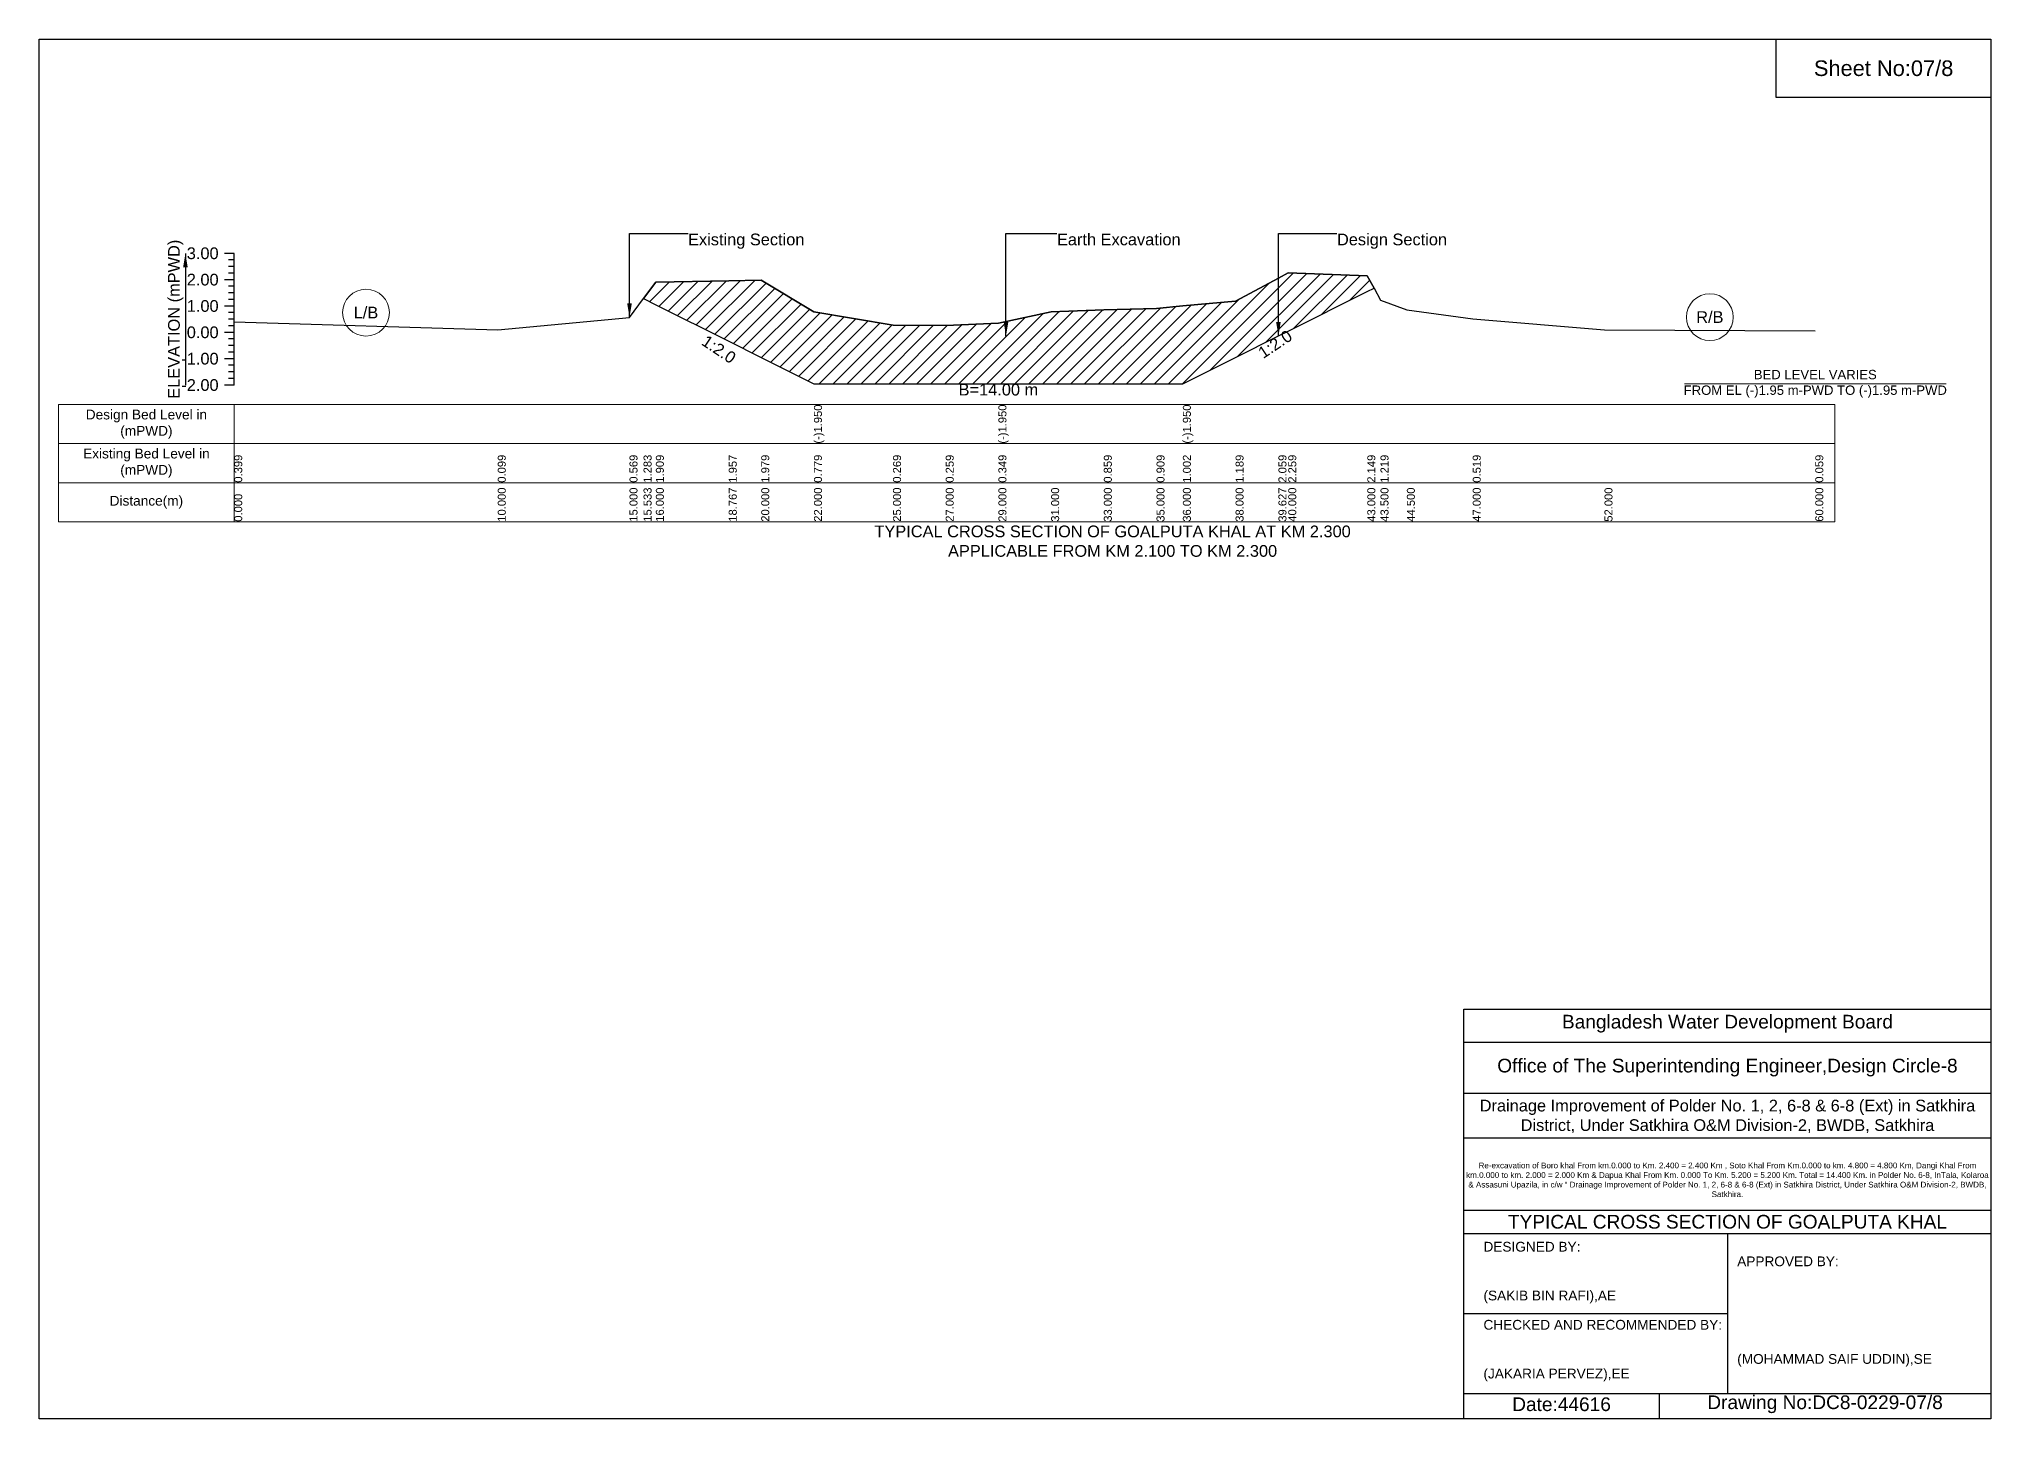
# Model space of a CAD drawing. Header units: inches. Extents: x 91000 to 278000, y -5656 to 20000.
# Drawn here: x 160000 to 168000, y -5656 to 0 of the extents above; entities that cross this region are included whole.
import ezdxf

# ---------------------------------------------------------------- set-up
doc = ezdxf.new("R2010")
doc.units = ezdxf.units.IN
doc.header["$LTSCALE"] = 7
doc.header["$MEASUREMENT"] = 0
for name, color, linetype, lineweight in [('Cross section Data Border', 7, 'Continuous', 9), ('Cross Section Labels', 7, 'Continuous', 9), ('Existing_Bed_Level for Xsection', 7, 'Continuous', 25)]:
    doc.layers.add(name, color=color, linetype=linetype, lineweight=lineweight)
doc.styles.get("Standard").update_dxf_attribs({"font": 'arial.ttf'})
doc.dimstyles.get("Standard").update_dxf_attribs({"dimtxt": 0.18, "dimasz": 0.18, "dimexe": 0.18, "dimexo": 0.0625, "dimgap": 0.09, "dimtad": 0, "dimtih": 1, "dimtoh": 1, "dimdec": 4, "dimzin": 0, "dimdsep": 46, "dimtxsty": 'Standard', "dimcen": 0.09, "dimadec": 0, "dimazin": 0, "dimtfac": 1, "dimtdec": 4, "dimtofl": 0, "dimtmove": 0, "dimatfit": 3, "dimfxl": 1, "dimtolj": 1, "dimtzin": 0, "dimarcsym": 0})

msp = doc.modelspace()

# ---------------------------------------------------------------- hatches: boundary and pattern name
at = {"layer": 'Existing_Bed_Level for Xsection'}
h = msp.add_hatch(dxfattribs=at)
h.set_pattern_fill('ANSI31', color=256, scale=324, style=0)
h.paths.add_polyline_path([(162477.6, -1063.8), (162528, -1089), (162826.8, -1238.4), (162960, -1305), (163176, -1413), (163500, -1413), (163716, -1413), (163932, -1413), (164148, -1413), (164364, -1413), (164580, -1413), (164688, -1413), (164904, -1305), (165079.7, -1217.1), (165120, -1197), (165444, -1035), (165471.4, -1021.3), (165444, -970.3), (165120, -958.4), (165079.7, -980), (164904, -1074), (164688, -1094.1), (164580, -1104.2), (164364, -1109.6), (164148, -1118.2), (163932, -1164.7), (163716, -1174.4), (163500, -1173.3), (163176, -1118.2), (162960, -988.6), (162826.8, -991), (162528, -996.2)])

# ---------------------------------------------------------------- linework, layer by layer
for points in [[(160000, 0), (168000, 0), (168000, -5656), (160000, -5656)], [(167120, 0), (168000, 0), (168000, -240), (167120, -240)]]:
    msp.add_lwpolyline(points, close=True)
for points in [[(165840, -5656), (165840, -3976), (168000, -3976)], [(165840, -4112), (168000, -4112)], [(165840, -4320), (168000, -4320)], [(165840, -4504), (168000, -4504)], [(165840, -4800), (168000, -4800)], [(165840, -4896), (168000, -4896)], [(166920, -4896), (166920, -5552)], [(165840, -5224), (166920, -5224)], [(165840, -5552), (168000, -5552)], [(166640, -5552), (166640, -5656)]]:
    msp.add_lwpolyline(points)
at = {"layer": 'Cross section Data Border'}
msp.add_lwpolyline([(160080, -1498.4), (167360, -1498.4), (167360, -1978.4), (160080, -1978.4)], close=True, dxfattribs=at)
for points in [[(160800, -1498.4), (160800, -1978.4)], [(160080, -1658.4), (167360, -1658.4)], [(160080, -1818.4), (167360, -1818.4)]]:
    msp.add_lwpolyline(points, dxfattribs=at)
at = {"layer": 'Cross Section Labels'}
msp.add_lwpolyline([(166744.2, -1413), (167815.8, -1413)], dxfattribs=at)
for centre in [(161340, -1121.5), (166848, -1139.8)]:
    msp.add_circle(centre, 96, dxfattribs=at)
at = {"layer": 'Existing_Bed_Level for Xsection'}
for points in [[(160800, -878.4), (160760, -878.4)], [(160800, -1418.4), (160800, -1310.4), (160800, -1202.4), (160800, -1094.4), (160800, -986.4), (160800, -878.4)], [(160800, -905.4), (160776, -905.4)], [(160800, -932.4), (160776, -932.4)], [(160800, -959.4), (160776, -959.4)], [(160800, -1159.3), (161880, -1191.7), (162420, -1140.9), (162477.6, -1063.8), (162528, -996.2), (162826.8, -991), (162960, -988.6), (163176, -1118.2), (163176, -1118.2), (163500, -1173.3), (163716, -1174.4), (163932, -1164.7), (163932, -1164.7), (164148, -1118.2), (164364, -1109.6), (164580, -1104.2), (164688, -1094.1), (164688, -1094.1), (164904, -1074), (165079.7, -980), (165120, -958.4), (165444, -970.3), (165471.4, -1021.3), (165498, -1070.7), (165606, -1109.6), (165876, -1146.3), (166416, -1191.7), (167280, -1196)], [(160800, -986.4), (160760, -986.4)], [(160800, -1013.4), (160776, -1013.4)], [(160800, -1094.4), (160760, -1094.4)], [(160800, -1040.4), (160776, -1040.4)], [(160800, -1067.4), (160776, -1067.4)], [(160800, -1121.4), (160776, -1121.4)], [(160800, -1148.4), (160776, -1148.4)], [(160800, -1175.4), (160776, -1175.4)], [(160800, -1202.4), (160760, -1202.4)], [(160800, -1229.4), (160776, -1229.4)], [(160800, -1256.4), (160776, -1256.4)], [(160800, -1310.4), (160760, -1310.4)], [(160800, -1283.4), (160776, -1283.4)], [(160800, -1337.4), (160776, -1337.4)], [(160800, -1418.4), (160760, -1418.4)], [(160800, -1364.4), (160776, -1364.4)], [(160800, -1391.4), (160776, -1391.4)]]:
    msp.add_lwpolyline(points, dxfattribs=at)
msp.add_lwpolyline([(162477.6, -1063.8), (162528, -1089), (162826.8, -1238.4), (162960, -1305), (163176, -1413), (163176, -1413), (163500, -1413), (163716, -1413), (163932, -1413), (163932, -1413), (164148, -1413), (164364, -1413), (164580, -1413), (164688, -1413), (164688, -1413), (164904, -1305), (165079.7, -1217.1), (165120, -1197), (165444, -1035), (165471.4, -1021.3), (165444, -970.3), (165120, -958.4), (165079.7, -980), (164904, -1074), (164688, -1094.1), (164688, -1094.1), (164580, -1104.2), (164364, -1109.6), (164148, -1118.2), (163932, -1164.7), (163932, -1164.7), (163716, -1174.4), (163500, -1173.3), (163176, -1118.2), (163176, -1118.2), (162960, -988.6), (162826.8, -991), (162528, -996.2)], close=True, dxfattribs=at)

# ---------------------------------------------------------------- texts
at = {"attachment_point": 5}
for s, insert, char_height in [('Sheet No:07/8', (167560, -120), 64), ('Bangladesh Water Development Board', (166920, -4036), 56), ('Office of The Superintending Engineer,Design Circle-8', (166920, -4216), 56)]:
    msp.add_mtext(s, dxfattribs=dict(at, insert=insert, char_height=char_height))
for s, insert, char_height, width, attachment_point in [('Drainage Improvement of Polder No. 1, 2, 6-8 & 6-8 (Ext) in Satkhira District, Under Satkhira O&M Division-2, BWDB, Satkhira', (166920, -4416), 48, 2240, 5), ('Re-excavation of Boro khal From km.0.000 to Km. 2.400 = 2.400 Km , Soto Khal From Km.0.000 to km. 4.800 = 4.800 Km, Dangi Khal From km.0.000 to km. 2.000 = 2.000 Km & Dapua Khal From Km. 0.000 To Km. 5.200 = 5.200 Km. Total = 14.400 Km. in Polder No. 6-8, InTala, Kolaroa & Assasuni Upazila, in c/w “ Drainage Improvement of Polder No. 1, 2, 6-8 & 6-8 (Ext) in Satkhira District, Under Satkhira O&M Division-2, BWDB, Satkhira.', (166920, -4676), 23.565, 2160, 5), ('TYPICAL CROSS SECTION OF GOALPUTA KHAL', (166920, -4848), 56, 2240, 5), ('DESIGNED BY:^J^J^J(SAKIB BIN RAFI),AE', (165920, -5056), 40, 1120, 4), ('APPROVED BY:^J^J^J^J^J^J(MOHAMMAD SAIF UDDIN),SE', (166960, -5216), 40, 1120, 4), ('CHECKED AND RECOMMENDED BY:^J^J^J(JAKARIA PERVEZ),EE', (165920, -5376), 40, 1120, 4), ('Date:44616', (166240, -5596), 56, 1120, 5), ('Drawing No:DC8-0229-07/8', (167320, -5596), 56, 1760, 5)]:
    msp.add_mtext(s, dxfattribs=dict(insert=insert, char_height=char_height, width=width, attachment_point=attachment_point))
at = {"layer": 'Cross section Data Border', "char_height": 40, "width": 640, "attachment_point": 5}
for s, insert in [('Design Bed Level in (mPWD)', (160440, -1578.4)), ('Existing Bed Level in (mPWD)', (160440, -1738.4)), ('Distance(m)', (160440, -1898.4))]:
    msp.add_mtext(s, dxfattribs=dict(at, insert=insert))
at = {"layer": 'Cross Section Labels'}
for s, insert, char_height, attachment_point in [('Existing Section', (162660, -797.4), 48, 1), ('Earth Excavation', (164172, -797.4), 48, 1), ('Design Section', (165319.7, -797.4), 48, 1), ('L/B', (161340, -1121.5), 48, 5), ('R/B', (166848, -1139.8), 48, 5), ('BED LEVEL VARIES ^JFROM EL (-)1.95 m-PWD TO (-)1.95 m-PWD', (167280, -1413), 38.4, 5), ('B=14.00 m', (163932, -1413), 48, 2), ('TYPICAL CROSS SECTION OF GOALPUTA KHAL AT KM 2.300^JAPPLICABLE FROM KM 2.100 TO KM 2.300', (164400, -2058.4), 48, 5)]:
    msp.add_mtext(s, dxfattribs=dict(at, insert=insert, char_height=char_height, attachment_point=attachment_point))
at = {"layer": 'Cross Section Labels', "char_height": 48, "attachment_point": 2}
for insert, rotation in [((165052.7, -1230.6), 33.69007), ((162799.8, -1251.9), 326.30993)]:
    msp.add_mtext('1:2.0', dxfattribs=dict(at, insert=insert, rotation=rotation))
at = {"layer": 'Existing_Bed_Level for Xsection', "rotation": 90}
for s, insert, char_height, attachment_point in [('ELEVATION (mPWD)', (160560, -1148.4), 48, 5), ('(-)1.950', (163176, -1658.4), 32.8, 1), ('(-)1.950', (163932, -1658.4), 32.8, 1), ('(-)1.950', (164688, -1658.4), 32.8, 1), ('0.399', (160800, -1818.4), 32.8, 1), ('0.099', (161880, -1818.4), 32.8, 1), ('0.569', (162420, -1818.4), 32.8, 1), ('1.283', (162477.6, -1818.4), 32.8, 1), ('1.909', (162528, -1818.4), 32.8, 1), ('1.957', (162826.8, -1818.4), 32.8, 1), ('1.979', (162960, -1818.4), 32.8, 1), ('0.779', (163176, -1818.4), 32.8, 1), ('0.269', (163500, -1818.4), 32.8, 1), ('0.259', (163716, -1818.4), 32.8, 1), ('0.349', (163932, -1818.4), 32.8, 1), ('0.859', (164364, -1818.4), 32.8, 1), ('0.909', (164580, -1818.4), 32.8, 1), ('1.002', (164688, -1818.4), 32.8, 1), ('1.189', (164904, -1818.4), 32.8, 1), ('2.059', (165079.7, -1818.4), 32.8, 1), ('2.259', (165120, -1818.4), 32.8, 1), ('2.149', (165444, -1818.4), 32.8, 1), ('1.219', (165498, -1818.4), 32.8, 1), ('0.519', (165876, -1818.4), 32.8, 1), ('0.059', (167280, -1818.4), 32.8, 1), ('0.000', (160800, -1978.4), 32.8, 1), ('10.000', (161880, -1978.4), 32.8, 1), ('15.000', (162420, -1978.4), 32.8, 1), ('15.533', (162477.6, -1978.4), 32.8, 1), ('16.000', (162528, -1978.4), 32.8, 1), ('18.767', (162826.8, -1978.4), 32.8, 1), ('20.000', (162960, -1978.4), 32.8, 1), ('22.000', (163176, -1978.4), 32.8, 1), ('25.000', (163500, -1978.4), 32.8, 1), ('27.000', (163716, -1978.4), 32.8, 1), ('29.000', (163932, -1978.4), 32.8, 1), ('31.000', (164148, -1978.4), 32.8, 1), ('33.000', (164364, -1978.4), 32.8, 1), ('35.000', (164580, -1978.4), 32.8, 1), ('36.000', (164688, -1978.4), 32.8, 1), ('38.000', (164904, -1978.4), 32.8, 1), ('39.627', (165079.7, -1978.4), 32.8, 1), ('40.000', (165120, -1978.4), 32.8, 1), ('43.000', (165444, -1978.4), 32.8, 1), ('43.500', (165498, -1978.4), 32.8, 1), ('44.500', (165606, -1978.4), 32.8, 1), ('47.000', (165876, -1978.4), 32.8, 1), ('52.000', (166416, -1978.4), 32.8, 1), ('60.000', (167280, -1978.4), 32.8, 1)]:
    msp.add_mtext(s, dxfattribs=dict(at, insert=insert, char_height=char_height, attachment_point=attachment_point))
at = {"layer": 'Existing_Bed_Level for Xsection', "char_height": 48, "attachment_point": 6}
for s, insert in [('3.00', (160736, -878.4)), ('2.00', (160736, -986.4)), ('1.00', (160736, -1094.4)), ('0.00', (160736, -1202.4)), ('-1.00', (160736, -1310.4)), ('-2.00', (160736, -1418.4))]:
    msp.add_mtext(s, dxfattribs=dict(at, insert=insert))

# ---------------------------------------------------------------- leaders
at = {"layer": 'Cross Section Labels', "annotation_type": 0, "has_hookline": 1, "hookline_direction": 0}
for points, text_width in [([(162420, -1140.9), (162420, -797.4), (162659.9, -797.4)], 467.2), ([(163963.1, -1217.5), (163963.1, -797.4), (164171.9, -797.4)], 497), ([(165079.7, -1217.1), (165079.7, -797.4), (165319.6, -797.4)], 441.2)]:
    msp.add_leader(points, dimstyle='Standard', override={"dimasz": 57.6}, dxfattribs=dict(at, text_width=text_width))
at = {"layer": 'Existing_Bed_Level for Xsection'}
msp.add_leader([(160600, -878.4), (160600, -1418.4)], dimstyle='Standard', override={"dimasz": 57.6}, dxfattribs=at)

doc.saveas('drawing.dxf')
